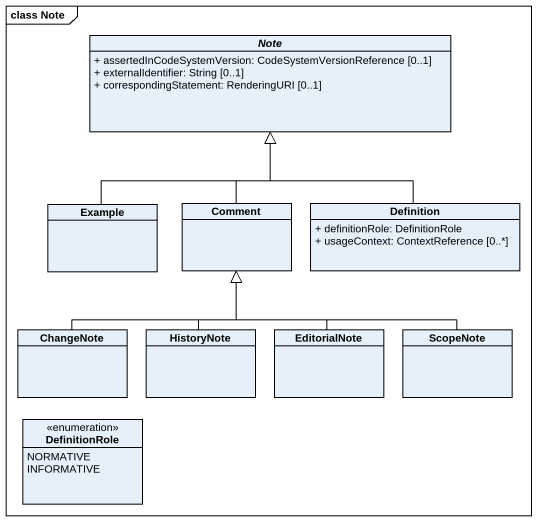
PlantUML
@startuml
mainframe class Note
hide circle
hide empty members
skinparam classAttributeIconSize 0
abstract class "Note" as Note_ {
  + assertedInCodeSystemVersion: CodeSystemVersionReference [0..1]
  + externalIdentifier: String [0..1]
  + correspondingStatement: RenderingURI [0..1]
}
class Example
class Comment
class Definition {
  + definitionRole: DefinitionRole
  + usageContext: ContextReference [0..*]
}
class ChangeNote
class HistoryNote
class EditorialNote
class ScopeNote
enum DefinitionRole {
  NORMATIVE
  INFORMATIVE
}
Example -up-|> Note_
Comment -up-|> Note_
Definition -up-|> Note_
ChangeNote -up-|> Comment
HistoryNote -up-|> Comment
EditorialNote -up-|> Comment
ScopeNote -left-|> Comment
@enduml
